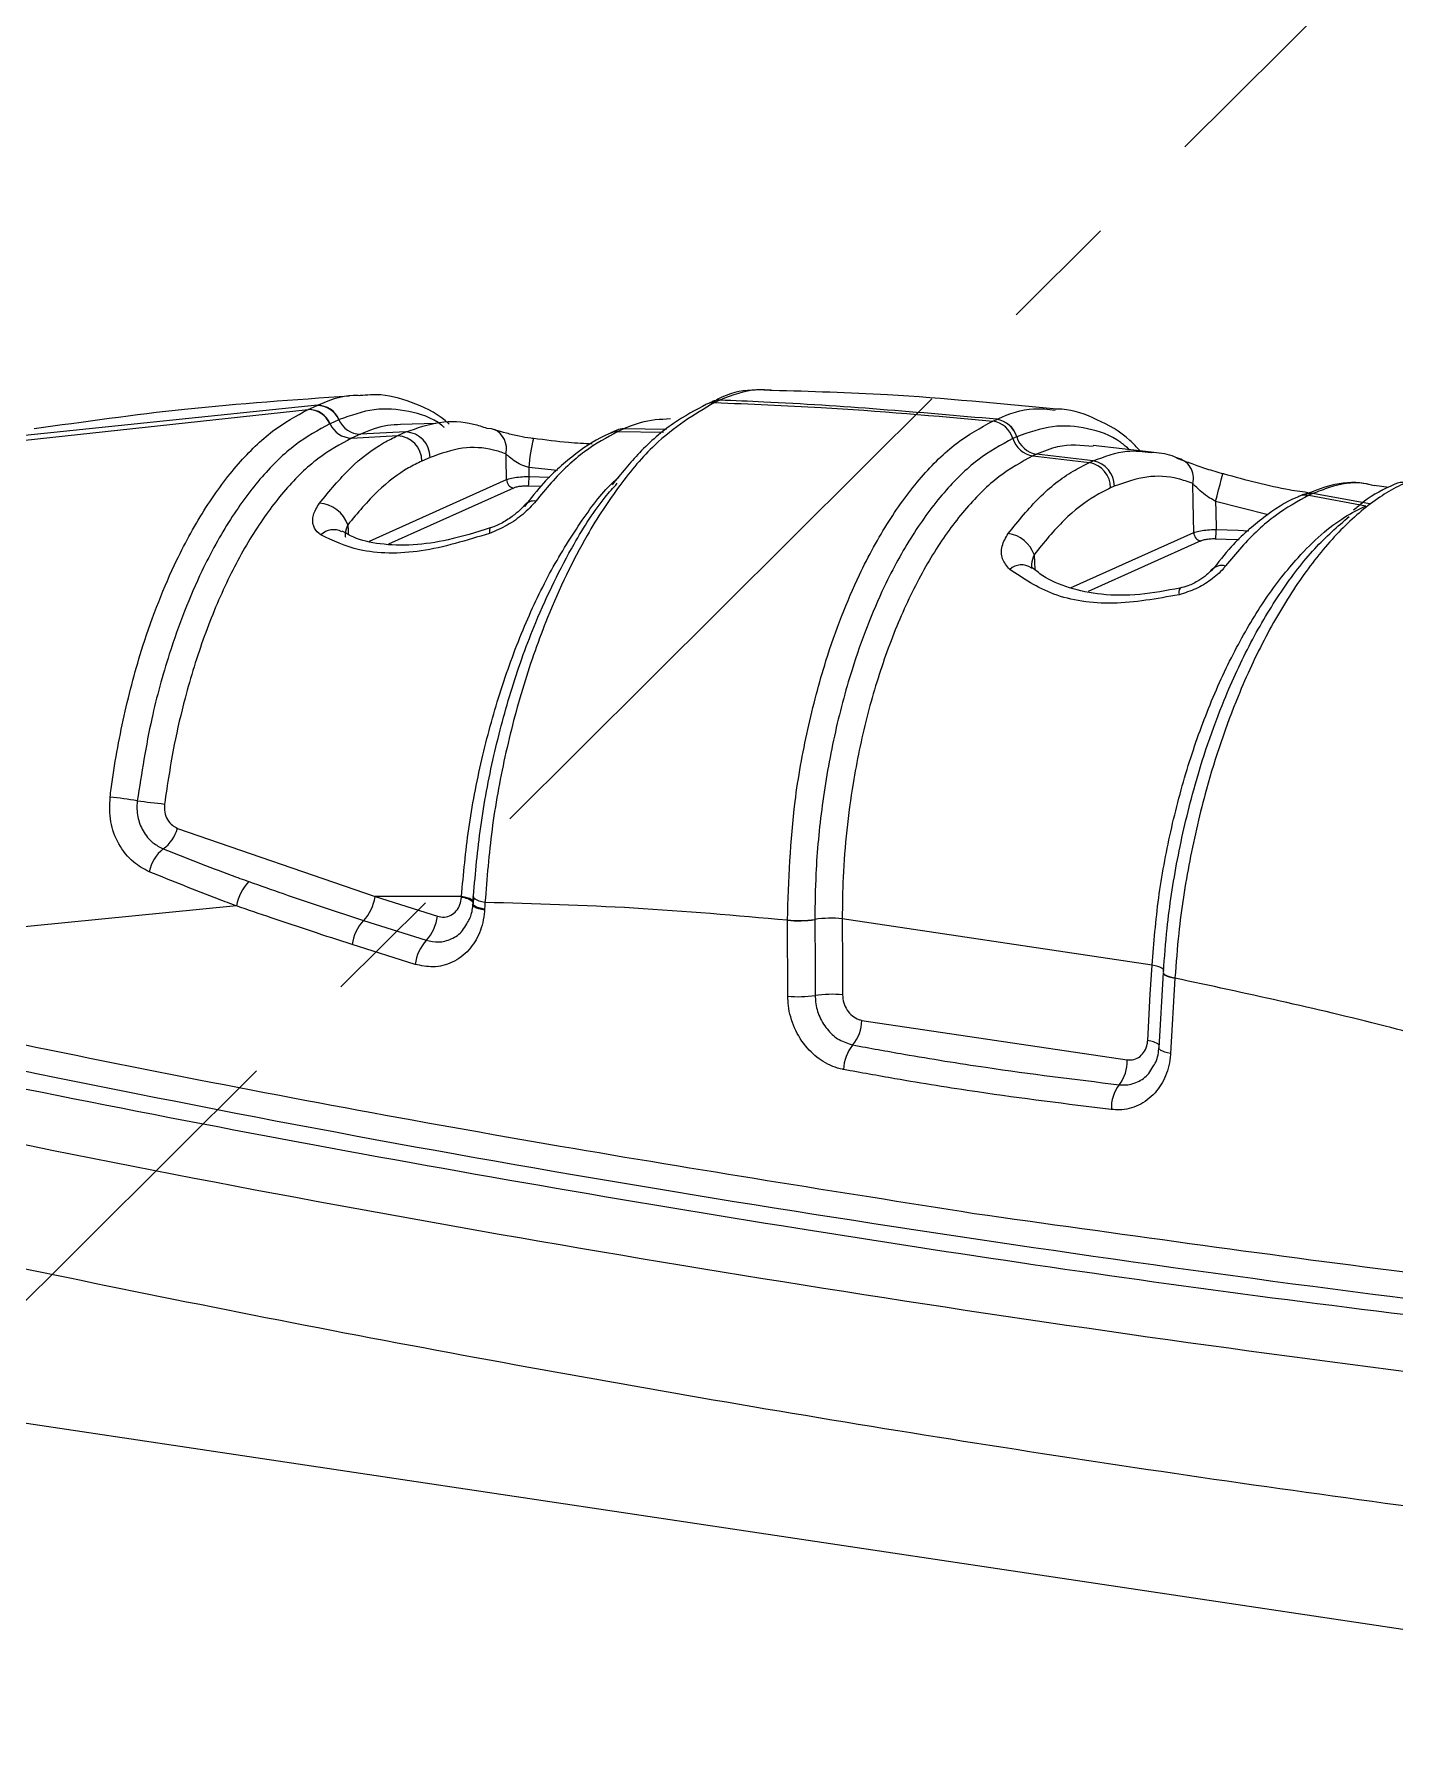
# Model space of a CAD drawing. Header units: millimetres. Extents: x 12 to 854, y 4 to 555.
# Drawn here: x 667.09 to 681.61, y 401.74 to 419.9 of the extents above; entities that cross this region are included whole.
import ezdxf

# ---------------------------------------------------------------- set-up
doc = ezdxf.new("R2010")
doc.units = ezdxf.units.MM
doc.linetypes.add('CENTER', pattern=[10.16, 6.35, -1.27, 1.27, -1.27])
doc.layers.add('DEFAULT_1', color=7, linetype='CENTER')
doc.dimstyles.new('SLDDIMSTYLE1', dxfattribs={"dimtxt": 0.18, "dimasz": 3.556, "dimexe": 0, "dimexo": 0.0625, "dimgap": 0, "dimtad": 0, "dimtih": 1, "dimtoh": 1, "dimdec": 0, "dimrnd": 1e-09, "dimzin": 0, "dimdsep": 46, "dimtxsty": 'Standard', "dimsah": 1, "dimcen": 0.09, "dimadec": 0, "dimazin": 0, "dimtfac": 3.556, "dimtdec": 0, "dimtofl": 0, "dimtmove": 0, "dimatfit": 3, "dimfxl": 1, "dimfrac": 2, "dimtolj": 1, "dimtzin": 0, "dimarcsym": 0})

msp = doc.modelspace()

# ---------------------------------------------------------------- linework, layer by layer
at = {"color": 7, "linetype": 'Continuous', "lineweight": 25}
for p, q in [((674.948, 416.097), (674.876, 416.097)), ((666.559, 415.52), (670.01, 415.892)), ((670.109, 415.937), (666.711, 415.588)), ((670.01, 415.892), (670.012, 415.893)), ((670.012, 415.893), (670.107, 415.936)), ((670.107, 415.936), (670.109, 415.937)), ((674.321, 415.975), (674.264, 415.95)), ((674.345, 415.966), (674.344, 415.965)), ((674.402, 415.991), (674.345, 415.966)), ((674.403, 415.992), (674.402, 415.991)), ((670.244, 415.741), (670.241, 415.74)), ((670.338, 415.783), (670.244, 415.741)), ((670.341, 415.784), (670.338, 415.783)), ((671.054, 415.653), (670.568, 415.63)), ((670.966, 415.614), (671.054, 415.653)), ((671.371, 415.743), (670.997, 415.731)), ((673.303, 415.671), (673.238, 415.642)), ((673.38, 415.687), (673.315, 415.657)), ((677.315, 415.769), (677.356, 415.787)), ((677.315, 415.769), (677.315, 415.769)), ((677.356, 415.787), (677.357, 415.788)), ((670.568, 415.63), (670.474, 415.588)), ((670.474, 415.588), (670.966, 415.614)), ((677.57, 415.601), (677.529, 415.583)), ((677.529, 415.583), (677.529, 415.583)), ((677.571, 415.602), (677.57, 415.601)), ((679.005, 415.436), (678.387, 415.507)), ((671.312, 415.381), (671.223, 415.342)), ((677.782, 415.415), (677.741, 415.397)), ((677.741, 415.397), (678.347, 415.327)), ((678.386, 415.345), (677.782, 415.415)), ((678.347, 415.327), (678.386, 415.345)), ((672.492, 415.072), (672.36, 415.076)), ((678.611, 415.074), (678.572, 415.056)), ((680.619, 414.982), (680.579, 414.964)), ((680.728, 414.995), (680.688, 414.977)), ((680.688, 414.977), (681.293, 414.866)), ((681.333, 414.885), (680.728, 414.995)), ((681.539, 415.059), (681.384, 415.083)), ((677.724, 414.205), (677.723, 414.205)), ((668.616, 411.426), (670.724, 410.698)), ((669.246, 410.599), (665.28, 410.209)), ((671.647, 410.7), (670.724, 410.698)), ((670.724, 410.698), (671.39, 410.489)), ((671.646, 410.689), (671.647, 410.7)), ((671.766, 410.622), (671.765, 410.611)), ((671.774, 410.695), (671.77, 410.621)), ((671.893, 410.563), (671.892, 410.552)), ((670.602, 410.442), (671.271, 410.232)), ((675.124, 410.446), (675.124, 410.449)), ((675.128, 409.637), (675.124, 410.446)), ((675.416, 410.455), (675.416, 410.453)), ((679.014, 409.968), (675.708, 410.462)), ((671.152, 409.975), (670.48, 410.186)), ((679.131, 409.887), (679.085, 409.085)), ((679.258, 409.831), (679.258, 409.828)), ((679.258, 409.828), (679.212, 409.026)), ((675.918, 409.378), (678.748, 408.956)), ((647.475, 408), (724.357, 396.511))]:
    msp.add_line(p, q, dxfattribs=at)
at = {"color": 8, "linetype": 'Continuous', "lineweight": 25}
for p, q in [((673.315, 415.657), (673.8, 415.65)), ((673.833, 415.678), (673.38, 415.687)), ((670.665, 414.488), (672.127, 415.144)), ((672.671, 415.242), (672.364, 415.273)), ((672.366, 415.176), (672.588, 415.169)), ((672.2, 415.054), (670.869, 414.457)), ((680.251, 414.768), (679.692, 414.912)), ((678.142, 413.989), (679.459, 414.58)), ((679.533, 414.49), (678.331, 413.951)), ((677.755, 414.344), (677.762, 414.186))]:
    msp.add_line(p, q, dxfattribs=at)
at = {"color": 7, "linetype": 'Continuous', "lineweight": 25, "flags": 128}
for points in [[(671.918, 415.693), (671.964, 415.689), (671.995, 415.68)], [(672.127, 415.144), (672.123, 415.363), (672.122, 415.419)], [(672.364, 415.273), (672.366, 415.182), (672.366, 415.176)], [(679.459, 414.58), (679.453, 414.905), (679.449, 415.104)], [(679.692, 414.912), (679.707, 414.973), (679.723, 415.035), (679.739, 415.092), (679.752, 415.142), (679.762, 415.18), (679.77, 415.205), (679.773, 415.214), (679.773, 415.208)], [(679.692, 414.912), (679.694, 414.808), (679.698, 414.612)], [(679.942, 414.502), (679.918, 414.504), (679.692, 414.511)], [(671.77, 410.695), (671.77, 410.697), (671.774, 410.706)], [(671.77, 410.632), (671.774, 410.641), (671.774, 410.642)], [(675.416, 410.453), (675.418, 409.955), (675.42, 409.643)], [(675.708, 410.462), (675.71, 409.964), (675.712, 409.65)], [(678.967, 409.163), (678.995, 409.657), (679.014, 409.968)], [(679.136, 409.899), (679.132, 409.891), (679.134, 409.881), (679.141, 409.872), (679.155, 409.863), (679.174, 409.854), (679.198, 409.846), (679.226, 409.838), (679.258, 409.831)]]:
    msp.add_lwpolyline(points, dxfattribs=at)
at = {"color": 8, "linetype": 'Continuous', "lineweight": 25, "flags": 128}
for points in [[(670.433, 414.662), (670.436, 414.607), (670.438, 414.562)], [(671.954, 414.628), (671.948, 414.623), (671.944, 414.604), (671.946, 414.571)], [(679.698, 414.612), (679.933, 414.604), (680.047, 414.598)], [(671.774, 410.642), (671.772, 410.65), (671.764, 410.659), (671.751, 410.668), (671.732, 410.677), (671.708, 410.686), (671.679, 410.693), (671.647, 410.7)], [(671.892, 410.552), (671.86, 410.559), (671.831, 410.566), (671.807, 410.575), (671.788, 410.584), (671.775, 410.593), (671.767, 410.602), (671.765, 410.611)], [(671.893, 410.563), (671.86, 410.57), (671.832, 410.578), (671.808, 410.587), (671.789, 410.595), (671.775, 410.605), (671.768, 410.614), (671.766, 410.622)], [(671.897, 410.636), (671.865, 410.643), (671.836, 410.651), (671.812, 410.66), (671.793, 410.669), (671.78, 410.678), (671.772, 410.688), (671.77, 410.695)], [(679.14, 409.909), (679.138, 409.917), (679.131, 409.926), (679.117, 409.936), (679.098, 409.945), (679.074, 409.953), (679.046, 409.961), (679.014, 409.968)], [(679.131, 409.887), (679.133, 409.879), (679.141, 409.87), (679.155, 409.86), (679.174, 409.851), (679.198, 409.843), (679.226, 409.835), (679.258, 409.828)], [(679.212, 409.026), (679.179, 409.033), (679.151, 409.041), (679.127, 409.049), (679.108, 409.058), (679.095, 409.068), (679.087, 409.077), (679.085, 409.085)]]:
    msp.add_lwpolyline(points, dxfattribs=at)
at = {"color": 7, "linetype": 'Continuous', "lineweight": 25}
for centre, radius, start, end in [((670.01, 415.641), 0.251, 23.1239, 90.1386), ((670.013, 415.642), 0.251, 23.1361, 90.1542), ((670.107, 415.684), 0.251, 23.1361, 90.1542), ((670.11, 415.685), 0.251, 23.1477, 90.1698), ((674.396, 415.81), 0.182, 87.7646, 114.3444), ((670.476, 415.84), 0.252, 203.1825, 269.6627), ((670.57, 415.882), 0.252, 203.1825, 269.6627), ((671.041, 415.383), 0.27, 359.6596, 87.2436), ((673.377, 415.505), 0.181, 89.1439, 114.0729), ((677.274, 415.506), 0.266, 16.801, 81.1303), ((677.274, 415.506), 0.266, 16.8027, 81.133), ((677.315, 415.524), 0.266, 16.8027, 81.133), ((677.316, 415.525), 0.266, 16.8043, 81.1357), ((670.953, 415.343), 0.27, 359.6596, 87.2436), ((677.785, 415.66), 0.267, 196.8431, 260.6665), ((677.825, 415.679), 0.267, 196.8431, 260.6665), ((678.294, 415.054), 0.278, 0.4622, 79.0758), ((678.334, 415.072), 0.278, 0.4622, 79.0758), ((679.236, 415.159), 0.22, 345.3844, 79.4083), ((672.22, 415.145), 0.0929, 180.5729, 257.8091), ((671.786, 415.163), 0.581, 351.3607, 1.3358), ((670.113, 414.554), 0.338, 18.6732, 87.1942), ((677.43, 414.229), 0.345, 19.5818, 81.8519), ((679.552, 414.58), 0.0929, 180.5729, 257.8091), ((679.118, 414.599), 0.581, 351.3607, 1.3358), ((666.939, 403.59), 8.226, 81.2677, 83.3102), ((669.979, 425.304), 13.701, 262.4909, 263.7127), ((668.232, 411.53), 0.398, 305.8278, 344.938), ((668.733, 410.875), 0.427, 128.8671, 168.1002), ((669.71, 410.526), 0.469, 134.9035, 171.1514), ((670.257, 410.763), 0.472, 317.0361, 351.9944), ((670.947, 410.12), 0.472, 137.0371, 171.9947), ((670.928, 410.546), 0.465, 317.4663, 352.8834), ((675.245, 411.582), 1.14, 263.8933, 278.6182), ((675.245, 411.577), 1.137, 263.9077, 278.6623), ((675.588, 409.331), 1.137, 83.9065, 98.662), ((671.614, 409.917), 0.465, 137.4672, 172.8836), ((675.591, 408.519), 1.137, 83.9064, 98.662), ((675.248, 410.768), 1.137, 263.9076, 278.6622), ((675.494, 409.387), 0.424, 320.363, 358.8274), ((676.147, 408.846), 0.424, 140.3632, 178.8275), ((678.346, 408.938), 0.402, 322.1578, 2.483), ((678.981, 408.445), 0.402, 142.1575, 182.4829)]:
    msp.add_arc(centre, radius, start, end, dxfattribs=at)
at = {"color": 8, "linetype": 'Continuous', "lineweight": 25}
for centre, radius, start, end in [((674.337, 415.783), 0.182, 87.7549, 114.2101), ((674.338, 415.783), 0.182, 87.7614, 114.0492), ((674.395, 415.809), 0.182, 87.7616, 114.0207), ((671.896, 415.471), 0.231, 347.0943, 64.7995), ((673.312, 415.476), 0.181, 89.143, 114.2195), ((674.392, 415.102), 2.036, 166.3477, 175.1666), ((681.68, 414.928), 0.186, 78.1528, 114.1561), ((672.422, 414.776), 0.141, 82.583, 138.8259), ((680.655, 414.794), 0.186, 79.4733, 113.9926), ((680.694, 414.812), 0.186, 79.4676, 114.5384), ((670.282, 414.417), 0.193, 62.5206, 134.4577), ((677.62, 414.049), 0.186, 55.5679, 132.149), ((679.757, 414.079), 0.15, 73.97, 138.077), ((679.38, 413.942), 0.0813, 146.8974, 197.3264), ((671.637, 410.49), 0.199, 47.1951, 87.3397), ((678.946, 408.922), 0.242, 54.3258, 85.069)]:
    msp.add_arc(centre, radius, start, end, dxfattribs=at)
at = {"color": 7, "linetype": 'Continuous', "lineweight": 25}
for points, knots in [([(670.45, 416.034), (669.863, 415.994), (668.734, 415.917), (667.621, 415.76), (667.087, 415.685)], [0, 0, 0, 0, 0.520138, 1, 1, 1, 1]), ([(670.109, 415.937), (670.237, 415.991), (670.389, 416.055), (670.538, 416.044), (670.561, 416.042)], [0, 0, 0, 0, 0.840799, 1, 1, 1, 1]), ([(671.515, 415.734), (671.514, 415.736), (671.409, 415.84), (671.165, 415.955), (670.841, 416.062), (670.639, 416.046), (670.565, 416.04)], [0, 0, 0, 0, 0.005213, 0.399484, 0.781697, 1, 1, 1, 1]), ([(674.779, 416.098), (674.767, 416.098), (674.635, 416.1), (674.479, 416.056), (674.342, 415.98), (674.323, 415.97)], [0, 0, 0, 0, 0.078352, 0.87094, 1, 1, 1, 1]), ([(674.961, 416.093), (674.905, 416.099), (674.726, 416.118), (674.535, 416.044), (674.403, 415.992)], [0, 0, 0, 0, 0.3084843, 1, 1, 1, 1]), ([(677.998, 415.894), (677.396, 415.953), (676.381, 416.054), (675.371, 416.083), (674.961, 416.095)], [0, 0, 0, 0, 0.593807, 1, 1, 1, 1]), ([(667.898, 411.76), (667.901, 411.789), (667.939, 412.081), (668.038, 412.633), (668.262, 413.468), (668.56, 414.223), (668.914, 414.862), (669.26, 415.326), (669.629, 415.684), (669.883, 415.823), (670.01, 415.892)], [0, 0, 0, 0, 0.014971, 0.151334, 0.28769, 0.472347, 0.605708, 0.739062, 0.869532, 1, 1, 1, 1]), ([(674.344, 415.965), (674.129, 415.837), (673.784, 415.631), (673.33, 415.095), (672.936, 414.495), (672.587, 413.77), (672.301, 412.96), (672.101, 412.195), (671.959, 411.411), (671.918, 410.894), (671.897, 410.636)], [0, 0, 0, 0, 0.1799198, 0.2902282, 0.4005405, 0.552968, 0.6651245, 0.7772858, 0.8886415, 1, 1, 1, 1]), ([(674.262, 415.948), (674.143, 415.885), (673.897, 415.755), (673.559, 415.464), (673.35, 415.208), (673.254, 415.09)], [0, 0, 0, 0, 0.336864, 0.693873, 1, 1, 1, 1]), ([(674.345, 415.966), (674.724, 415.951), (675.713, 415.912), (676.704, 415.824), (677.315, 415.769)], [0, 0, 0, 0, 0.383273, 1, 1, 1, 1]), ([(677.357, 415.788), (676.527, 415.861), (675.54, 415.947), (674.558, 415.985), (674.402, 415.991)], [0, 0, 0, 0, 0.840993, 1, 1, 1, 1]), ([(678.886, 415.45), (678.85, 415.489), (678.713, 415.638), (678.433, 415.789), (678.157, 415.898), (678.003, 415.895), (677.979, 415.894)], [0, 0, 0, 0, 0.140787, 0.539074, 0.927737, 1, 1, 1, 1]), ([(670.241, 415.74), (670.118, 415.672), (669.871, 415.537), (669.512, 415.187), (669.175, 414.734), (668.831, 414.112), (668.548, 413.387), (668.317, 412.552), (668.234, 412.015), (668.188, 411.72)], [0, 0, 0, 0, 0.130713, 0.26143, 0.394912, 0.528402, 0.712994, 0.8428, 1, 1, 1, 1]), ([(671.054, 415.653), (671.174, 415.695), (671.416, 415.78), (671.705, 415.763), (671.87, 415.709), (671.918, 415.693)], [0, 0, 0, 0, 0.407832, 0.827493, 1, 1, 1, 1]), ([(672.414, 415.583), (672.405, 415.584), (672.354, 415.589), (672.25, 415.609), (672.118, 415.64), (672.026, 415.668), (672.001, 415.678), (671.995, 415.68)], [0, 0, 0, 0, 0.049181, 0.285926, 0.5703, 0.899046, 1, 1, 1, 1]), ([(673.315, 415.657), (673.196, 415.593), (672.956, 415.463), (672.662, 415.187), (672.494, 414.981), (672.44, 414.915)], [0, 0, 0, 0, 0.398117, 0.807781, 1, 1, 1, 1]), ([(673.875, 415.791), (673.768, 415.786), (673.605, 415.779), (673.437, 415.71), (673.38, 415.687)], [0, 0, 0, 0, 0.658843, 1, 1, 1, 1]), ([(675.124, 410.449), (675.139, 410.87), (675.162, 411.553), (675.332, 412.485), (675.55, 413.314), (675.845, 414.07), (676.199, 414.714), (676.548, 415.187), (676.924, 415.555), (677.184, 415.698), (677.315, 415.769)], [0, 0, 0, 0, 0.1797791, 0.2909693, 0.4021594, 0.5554865, 0.6666692, 0.7778518, 0.8889259, 1, 1, 1, 1]), ([(670.474, 415.588), (670.354, 415.522), (670.113, 415.391), (669.765, 415.051), (669.441, 414.615), (669.148, 414.087), (668.895, 413.483), (668.709, 412.883), (668.567, 412.281), (668.51, 411.898), (668.478, 411.685)], [0, 0, 0, 0, 0.131276, 0.262555, 0.393836, 0.525124, 0.657174, 0.789233, 0.882925, 1, 1, 1, 1]), ([(670.13, 414.892), (670.238, 415.022), (670.457, 415.288), (670.744, 415.504), (670.916, 415.589), (670.966, 415.614)], [0, 0, 0, 0, 0.407836, 0.827461, 1, 1, 1, 1]), ([(672.122, 415.419), (672.077, 415.434), (671.926, 415.484), (671.655, 415.501), (671.427, 415.422), (671.312, 415.381)], [0, 0, 0, 0, 0.172525, 0.580346, 1, 1, 1, 1]), ([(673.238, 415.64), (673.231, 415.638), (673.104, 415.589), (672.861, 415.424), (672.559, 415.168), (672.386, 414.945), (672.319, 414.859)], [0, 0, 0, 0, 0.021431, 0.386037, 0.763271, 1, 1, 1, 1]), ([(673.039, 415.524), (672.957, 415.528), (672.756, 415.539), (672.541, 415.567), (672.414, 415.583)], [0, 0, 0, 0, 0.411105, 1, 1, 1, 1]), ([(677.529, 415.583), (677.403, 415.514), (677.152, 415.377), (676.79, 415.022), (676.453, 414.566), (676.111, 413.945), (675.828, 413.216), (675.615, 412.416), (675.487, 411.681), (675.423, 411.02), (675.418, 410.617), (675.416, 410.455)], [0, 0, 0, 0, 0.111045, 0.22209, 0.333236, 0.444382, 0.597648, 0.708784, 0.81992, 0.927428, 1, 1, 1, 1]), ([(671.223, 415.342), (671.176, 415.319), (671.017, 415.24), (670.747, 415.038), (670.539, 414.789), (670.433, 414.662)], [0, 0, 0, 0, 0.172526, 0.580349, 1, 1, 1, 1]), ([(672.364, 415.273), (672.335, 415.283), (672.277, 415.302), (672.202, 415.348), (672.151, 415.388), (672.128, 415.412), (672.122, 415.419)], [0, 0, 0, 0, 0.262583, 0.542941, 0.859163, 1, 1, 1, 1]), ([(677.741, 415.397), (677.62, 415.331), (677.378, 415.199), (677.029, 414.855), (676.705, 414.418), (676.414, 413.886), (676.163, 413.28), (675.962, 412.613), (675.796, 411.819), (675.716, 411.087), (675.71, 410.609), (675.708, 410.462)], [0, 0, 0, 0, 0.111317, 0.222416, 0.333515, 0.444613, 0.555712, 0.666811, 0.777909, 0.931626, 1, 1, 1, 1]), ([(677.479, 414.57), (677.588, 414.704), (677.809, 414.976), (678.106, 415.207), (678.288, 415.297), (678.347, 415.327)], [0, 0, 0, 0, 0.396567, 0.804634, 1, 1, 1, 1]), ([(679.322, 415.354), (679.291, 415.37), (679.191, 415.422), (679.08, 415.429), (679.004, 415.434)], [0, 0, 0, 0, 0.312476, 1, 1, 1, 1]), ([(679.276, 415.376), (679.284, 415.373), (679.326, 415.356), (679.426, 415.318), (679.59, 415.26), (679.712, 415.226), (679.773, 415.208)], [0, 0, 0, 0, 0.075808, 0.405564, 0.704928, 1, 1, 1, 1]), ([(671.774, 410.706), (671.796, 410.951), (671.84, 411.448), (671.982, 412.199), (672.18, 412.935), (672.459, 413.712), (672.799, 414.396), (673.102, 414.878), (673.264, 415.057), (673.308, 415.105)], [0, 0, 0, 0, 0.147254, 0.298635, 0.446504, 0.598626, 0.802078, 0.94704, 1, 1, 1, 1]), ([(672.127, 415.144), (672.144, 415.15), (672.177, 415.161), (672.253, 415.173), (672.319, 415.177), (672.357, 415.176), (672.366, 415.176)], [0, 0, 0, 0, 0.300217, 0.600458, 0.900612, 1, 1, 1, 1]), ([(679.449, 415.104), (679.396, 415.122), (679.238, 415.177), (678.957, 415.195), (678.727, 415.115), (678.611, 415.074)], [0, 0, 0, 0, 0.1953664, 0.591933, 1, 1, 1, 1]), ([(681.718, 415.111), (681.716, 415.11), (681.584, 415.05), (681.318, 414.887), (680.931, 414.526), (680.562, 414.052), (680.223, 413.486), (679.884, 412.757), (679.607, 411.944), (679.406, 411.083), (679.301, 410.403), (679.27, 409.989), (679.258, 409.831)], [0, 0, 0, 0, 0.001576, 0.11271, 0.223844, 0.334978, 0.446112, 0.55568, 0.708945, 0.820092, 0.931238, 1, 1, 1, 1]), ([(679.692, 414.912), (679.661, 414.929), (679.599, 414.965), (679.521, 415.029), (679.473, 415.075), (679.453, 415.099), (679.449, 415.104)], [0, 0, 0, 0, 0.287319, 0.590603, 0.92453, 1, 1, 1, 1]), ([(679.773, 415.208), (680.016, 415.142), (680.347, 415.053), (680.629, 415.015), (680.703, 415.005)], [0, 0, 0, 0, 0.736752, 1, 1, 1, 1]), ([(681.384, 415.079), (681.347, 415.089), (681.198, 415.128), (680.935, 415.101), (680.719, 415.015), (680.62, 414.976)], [0, 0, 0, 0, 0.148538, 0.605215, 1, 1, 1, 1]), ([(672.44, 414.915), (672.397, 414.868), (672.315, 414.778), (672.138, 414.653), (672.01, 414.598), (671.946, 414.571)], [0, 0, 0, 0, 0.361108, 0.683015, 1, 1, 1, 1]), ([(672.36, 415.076), (672.353, 415.076), (672.328, 415.076), (672.284, 415.073), (672.234, 415.066), (672.211, 415.058), (672.2, 415.054)], [0, 0, 0, 0, 0.099395, 0.399547, 0.699775, 1, 1, 1, 1]), ([(678.572, 415.056), (678.516, 415.029), (678.349, 414.945), (678.069, 414.73), (677.861, 414.474), (677.755, 414.344)], [0, 0, 0, 0, 0.195366, 0.591933, 1, 1, 1, 1]), ([(680.58, 414.963), (680.572, 414.96), (680.444, 414.911), (680.2, 414.746), (679.894, 414.486), (679.718, 414.26), (679.649, 414.171)], [0, 0, 0, 0, 0.021346, 0.3836, 0.758054, 1, 1, 1, 1]), ([(680.688, 414.977), (680.569, 414.912), (680.325, 414.78), (680.026, 414.501), (679.854, 414.291), (679.798, 414.224)], [0, 0, 0, 0, 0.396567, 0.804634, 1, 1, 1, 1]), ([(681.605, 415.096), (681.491, 415.043), (681.339, 414.972), (681.198, 414.848), (681.164, 414.817)], [0, 0, 0, 0, 0.7572067, 1, 1, 1, 1]), ([(670.147, 414.555), (670.14, 414.559), (670.103, 414.584), (670.058, 414.651), (670.054, 414.766), (670.104, 414.85), (670.13, 414.892)], [0, 0, 0, 0, 0.064066, 0.336483, 0.666916, 1, 1, 1, 1]), ([(672.316, 414.869), (672.305, 414.856), (672.28, 414.827), (672.207, 414.763), (672.104, 414.694), (672.01, 414.646), (671.961, 414.632), (671.954, 414.629)], [0, 0, 0, 0, 0.164106, 0.38658, 0.679493, 0.949686, 1, 1, 1, 1]), ([(679.014, 409.968), (679.033, 410.206), (679.072, 410.679), (679.206, 411.4), (679.39, 412.096), (679.628, 412.76), (679.907, 413.36), (680.224, 413.89), (680.61, 414.382), (680.975, 414.705), (681.218, 414.828), (681.293, 414.866)], [0, 0, 0, 0, 0.111311, 0.220823, 0.333512, 0.443025, 0.555714, 0.665226, 0.777915, 0.931628, 1, 1, 1, 1]), ([(679.136, 409.899), (679.147, 410.052), (679.176, 410.447), (679.277, 411.102), (679.47, 411.932), (679.738, 412.72), (680.062, 413.419), (680.389, 413.965), (680.743, 414.427), (680.993, 414.644), (681.117, 414.752)], [0, 0, 0, 0, 0.077553, 0.201133, 0.328297, 0.501184, 0.624787, 0.748378, 0.875554, 1, 1, 1, 1]), ([(671.946, 414.571), (671.701, 414.496), (671.211, 414.346), (670.564, 414.356), (670.275, 414.493), (670.147, 414.555)], [0, 0, 0, 0, 0.356713, 0.713207, 1, 1, 1, 1]), ([(671.954, 414.629), (671.803, 414.582), (671.521, 414.495), (671.12, 414.438), (670.774, 414.449), (670.518, 414.51), (670.413, 414.573), (670.375, 414.596)], [0, 0, 0, 0, 0.240504, 0.448077, 0.664876, 0.877562, 1, 1, 1, 1]), ([(677.495, 414.187), (677.465, 414.223), (677.405, 414.296), (677.402, 414.437), (677.453, 414.526), (677.479, 414.57)], [0, 0, 0, 0, 0.328728, 0.662443, 1, 1, 1, 1]), ([(679.459, 414.58), (679.476, 414.585), (679.509, 414.597), (679.585, 414.608), (679.651, 414.612), (679.689, 414.612), (679.698, 414.612)], [0, 0, 0, 0, 0.300217, 0.600458, 0.900612, 1, 1, 1, 1]), ([(679.692, 414.511), (679.686, 414.512), (679.661, 414.512), (679.617, 414.509), (679.566, 414.502), (679.544, 414.494), (679.533, 414.49)], [0, 0, 0, 0, 0.099395, 0.399547, 0.699775, 1, 1, 1, 1]), ([(679.311, 413.988), (679.167, 413.961), (678.879, 413.906), (678.473, 413.909), (678.123, 413.982), (677.873, 414.091), (677.768, 414.179), (677.731, 414.21)], [0, 0, 0, 0, 0.2248472, 0.4499279, 0.6654243, 0.8818529, 1, 1, 1, 1]), ([(679.798, 414.224), (679.791, 414.214), (679.748, 414.163), (679.649, 414.075), (679.485, 413.974), (679.363, 413.936), (679.302, 413.917)], [0, 0, 0, 0, 0.075808, 0.405564, 0.704928, 1, 1, 1, 1]), ([(679.302, 413.917), (679.065, 413.874), (678.59, 413.788), (677.935, 413.889), (677.641, 414.089), (677.495, 414.187)], [0, 0, 0, 0, 0.3362775, 0.6713434, 1, 1, 1, 1]), ([(679.645, 414.18), (679.644, 414.178), (679.635, 414.166), (679.593, 414.124), (679.513, 414.066), (679.412, 414.013), (679.34, 413.994), (679.311, 413.987)], [0, 0, 0, 0, 0.03458, 0.250196, 0.510042, 0.806288, 1, 1, 1, 1]), ([(668.315, 410.963), (668.258, 410.993), (668.129, 411.062), (667.982, 411.251), (667.888, 411.496), (667.895, 411.671), (667.898, 411.76)], [0, 0, 0, 0, 0.2139769, 0.4805754, 0.7355618, 1, 1, 1, 1]), ([(668.188, 411.72), (668.188, 411.718), (668.181, 411.662), (668.185, 411.547), (668.244, 411.391), (668.342, 411.27), (668.427, 411.227), (668.465, 411.207)], [0, 0, 0, 0, 0.00969, 0.262486, 0.515589, 0.782727, 1, 1, 1, 1]), ([(668.478, 411.685), (668.477, 411.656), (668.475, 411.597), (668.507, 411.517), (668.556, 411.457), (668.598, 411.436), (668.616, 411.426)], [0, 0, 0, 0, 0.261483, 0.525061, 0.786497, 1, 1, 1, 1]), ([(668.465, 411.207), (668.705, 411.112), (669.007, 410.993), (669.315, 410.881), (669.379, 410.859)], [0, 0, 0, 0, 0.794591, 1, 1, 1, 1]), ([(669.246, 410.599), (669.182, 410.622), (668.868, 410.739), (668.56, 410.864), (668.315, 410.963)], [0, 0, 0, 0, 0.2052081, 1, 1, 1, 1]), ([(669.379, 410.859), (669.5, 410.815), (669.905, 410.671), (670.314, 410.536), (670.602, 410.442)], [0, 0, 0, 0, 0.298755, 1, 1, 1, 1]), ([(670.48, 410.186), (670.191, 410.28), (669.78, 410.415), (669.369, 410.556), (669.246, 410.599)], [0, 0, 0, 0, 0.701228, 1, 1, 1, 1]), ([(671.39, 410.489), (671.415, 410.484), (671.464, 410.474), (671.536, 410.496), (671.594, 410.542), (671.635, 410.609), (671.642, 410.662), (671.646, 410.689)], [0, 0, 0, 0, 0.201362, 0.402721, 0.604164, 0.805846, 1, 1, 1, 1]), ([(671.702, 410.409), (671.713, 410.425), (671.748, 410.476), (671.763, 410.551), (671.768, 410.607), (671.769, 410.618), (671.769, 410.62)], [0, 0, 0, 0, 0.27323, 0.861884, 0.966511, 1, 1, 1, 1]), ([(671.77, 410.632), (671.77, 410.636), (671.771, 410.655), (671.772, 410.674), (671.773, 410.69)], [0, 0, 0, 0, 0.194136, 1, 1, 1, 1]), ([(671.897, 410.636), (671.896, 410.615), (671.894, 410.591), (671.893, 410.567), (671.893, 410.563)], [0, 0, 0, 0, 0.8476568, 1, 1, 1, 1]), ([(675.124, 410.446), (674.577, 410.494), (673.5, 410.59), (672.426, 410.621), (671.897, 410.636)], [0, 0, 0, 0, 0.50786, 1, 1, 1, 1]), ([(658.753, 410.482), (658.753, 410.482), (660.579, 410.038), (664.237, 409.196), (669.733, 408.089), (675.088, 407.163), (680.301, 406.392), (685.365, 405.817), (690.448, 405.215), (693.787, 405.297), (695.498, 404.991), (695.498, 404.991)], [0, 0, 0, 0, 0, 0.149498, 0.299044, 0.44859, 0.586293, 0.723995, 0.861997, 1, 1, 1, 1, 1]), ([(671.892, 410.552), (671.892, 410.548), (671.886, 410.464), (671.85, 410.308), (671.73, 410.116), (671.557, 409.987), (671.352, 409.934), (671.216, 409.962), (671.152, 409.975)], [0, 0, 0, 0, 0.009767, 0.211596, 0.405811, 0.617226, 0.818901, 1, 1, 1, 1]), ([(695.679, 404.366), (692.631, 404.574), (687.282, 404.939), (679.615, 405.873), (672.689, 406.946), (665.756, 408.254), (661.139, 409.333), (658.831, 409.873)], [0, 0, 0, 0, 0.248505, 0.435999, 0.623492, 0.811746, 1, 1, 1, 1]), ([(677.116, 407.317), (675.644, 407.55), (672.641, 408.024), (668.109, 408.865), (665.052, 409.52), (663.523, 409.847)], [0, 0, 0, 0, 0.324651, 0.66225, 1, 1, 1, 1]), ([(675.712, 409.65), (675.714, 409.621), (675.719, 409.565), (675.758, 409.486), (675.814, 409.423), (675.871, 409.39), (675.907, 409.381), (675.918, 409.378)], [0, 0, 0, 0, 0.224655, 0.449318, 0.673831, 0.89805, 1, 1, 1, 1]), ([(682.467, 409.056), (682.144, 409.145), (681.079, 409.438), (680.006, 409.668), (679.258, 409.828)], [0, 0, 0, 0, 0.3025522, 1, 1, 1, 1]), ([(690.721, 405.491), (688.455, 405.693), (683.921, 406.099), (677.111, 407.014), (670.298, 408.134), (665.764, 409.084), (663.496, 409.559)], [0, 0, 0, 0, 0.2498768, 0.5, 0.7498768, 1, 1, 1, 1]), ([(675.723, 408.854), (675.72, 408.855), (675.645, 408.869), (675.505, 408.926), (675.324, 409.08), (675.191, 409.289), (675.134, 409.488), (675.129, 409.603), (675.128, 409.637)], [0, 0, 0, 0, 0.011088, 0.235223, 0.446521, 0.681613, 0.905924, 1, 1, 1, 1]), ([(675.42, 409.643), (675.421, 409.62), (675.424, 409.543), (675.462, 409.409), (675.552, 409.269), (675.676, 409.16), (675.771, 409.132), (675.821, 409.116)], [0, 0, 0, 0, 0.094121, 0.318524, 0.553668, 0.76497, 1, 1, 1, 1]), ([(675.821, 409.116), (676.002, 409.083), (676.476, 408.997), (677.423, 408.844), (678.19, 408.75), (678.664, 408.692)], [0, 0, 0, 0, 0.192016, 0.500008, 1, 1, 1, 1]), ([(678.748, 408.956), (678.772, 408.956), (678.822, 408.955), (678.888, 408.991), (678.937, 409.048), (678.962, 409.11), (678.966, 409.151), (678.967, 409.163)], [0, 0, 0, 0, 0.223928, 0.447849, 0.671912, 0.896266, 1, 1, 1, 1]), ([(679.212, 409.026), (679.211, 409.022), (679.206, 408.939), (679.17, 408.783), (679.05, 408.591), (678.877, 408.462), (678.707, 408.419), (678.608, 408.426), (678.579, 408.428)], [0, 0, 0, 0, 0.010852, 0.235297, 0.451216, 0.686318, 0.910578, 1, 1, 1, 1]), ([(679.021, 408.882), (679.033, 408.899), (679.074, 408.958), (679.083, 409.038), (679.089, 409.095)], [0, 0, 0, 0, 0.278259, 1, 1, 1, 1]), ([(678.579, 408.428), (678.103, 408.486), (677.333, 408.581), (676.381, 408.735), (675.906, 408.821), (675.723, 408.854)], [0, 0, 0, 0, 0.499992, 0.807984, 1, 1, 1, 1]), ([(660.016, 408.311), (660.811, 408.119), (663.099, 407.569), (666.887, 406.736), (671.381, 405.845), (675.878, 405.057), (680.377, 404.37), (684.875, 403.786), (689.37, 403.305), (693.584, 402.944), (696.297, 402.782), (697.514, 402.709)], [0, 0, 0, 0, 0.063754, 0.183616, 0.303468, 0.423303, 0.54312, 0.66292, 0.782702, 0.902467, 1, 1, 1, 1]), ([(690.71, 405.785), (689.241, 405.909), (686.243, 406.162), (681.71, 406.671), (678.647, 407.102), (677.116, 407.317)], [0, 0, 0, 0, 0.324651, 0.66225, 1, 1, 1, 1])]:
    msp.add_open_spline(points, degree=3, knots=knots, dxfattribs=at)
at = {"color": 8, "linetype": 'Continuous', "lineweight": 25}
for points, knots in [([(671.466, 415.699), (671.457, 415.707), (671.339, 415.806), (671.087, 415.881), (670.718, 415.918), (670.467, 415.829), (670.341, 415.784)], [0, 0, 0, 0, 0.028006, 0.354193, 0.677101, 1, 1, 1, 1]), ([(677.357, 415.788), (677.358, 415.789), (677.489, 415.847), (677.701, 415.918), (677.904, 415.895), (677.981, 415.886)], [0, 0, 0, 0, 0.008861, 0.6246, 1, 1, 1, 1]), ([(670.997, 415.731), (670.951, 415.73), (670.809, 415.726), (670.665, 415.669), (670.568, 415.63)], [0, 0, 0, 0, 0.3266643, 1, 1, 1, 1]), ([(678.773, 415.463), (678.743, 415.49), (678.604, 415.61), (678.327, 415.702), (677.953, 415.737), (677.698, 415.647), (677.571, 415.602)], [0, 0, 0, 0, 0.086881, 0.389814, 0.694907, 1, 1, 1, 1]), ([(678.386, 415.498), (678.26, 415.51), (678.061, 415.529), (677.857, 415.446), (677.782, 415.415)], [0, 0, 0, 0, 0.631875, 1, 1, 1, 1]), ([(678.386, 415.345), (678.507, 415.39), (678.715, 415.469), (678.919, 415.445), (679.005, 415.434)], [0, 0, 0, 0, 0.576357, 1, 1, 1, 1]), ([(671.647, 410.7), (671.668, 410.94), (671.712, 411.425), (671.854, 412.157), (672.049, 412.875), (672.293, 413.545), (672.584, 414.162), (672.906, 414.683), (673.158, 415.024), (673.301, 415.151), (673.325, 415.172)], [0, 0, 0, 0, 0.137981, 0.279931, 0.417863, 0.55984, 0.696777, 0.837776, 0.973123, 1, 1, 1, 1]), ([(681.383, 415.078), (681.344, 415.088), (681.192, 415.129), (680.968, 415.089), (680.787, 415.018), (680.728, 414.995)], [0, 0, 0, 0, 0.191324, 0.738185, 1, 1, 1, 1]), ([(670.433, 414.662), (670.42, 414.63), (670.402, 414.585), (670.406, 414.543), (670.408, 414.53)], [0, 0, 0, 0, 0.705231, 1, 1, 1, 1]), ([(677.755, 414.344), (677.742, 414.31), (677.723, 414.261), (677.729, 414.212), (677.73, 414.197)], [0, 0, 0, 0, 0.702792, 1, 1, 1, 1]), ([(671.271, 410.232), (671.314, 410.223), (671.406, 410.204), (671.542, 410.241), (671.649, 410.312), (671.688, 410.384), (671.702, 410.409)], [0, 0, 0, 0, 0.25549, 0.54003, 0.838369, 1, 1, 1, 1]), ([(678.664, 408.692), (678.683, 408.69), (678.75, 408.686), (678.862, 408.716), (678.969, 408.787), (679.008, 408.858), (679.021, 408.882)], [0, 0, 0, 0, 0.132641, 0.465311, 0.814128, 1, 1, 1, 1])]:
    msp.add_open_spline(points, degree=3, knots=knots, dxfattribs=at)

# ---------------------------------------------------------------- leaders
at = {"layer": 'DEFAULT_1'}
msp.add_leader([(683.867, 423.171), (648.824, 388.313)], dimstyle='SLDDIMSTYLE1', dxfattribs=at)

doc.saveas('drawing.dxf')
